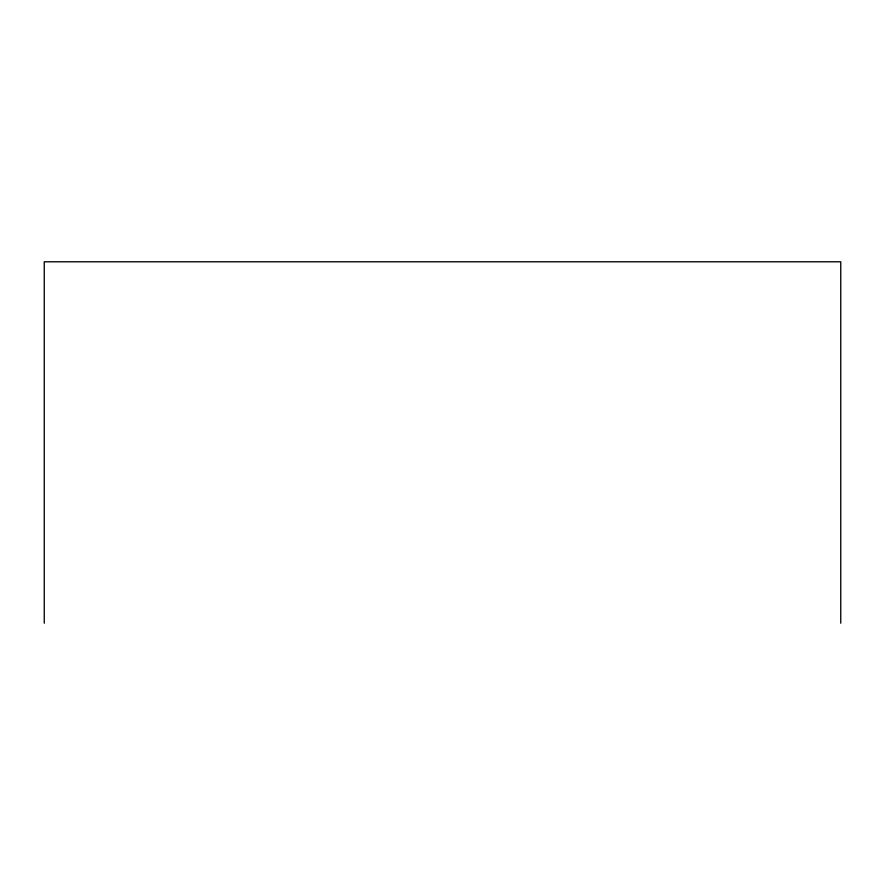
<?xml version="1.0" encoding="UTF-8"?>
<svg xmlns="http://www.w3.org/2000/svg" width="885" height="885" viewBox="0 0 885 885"><rect width="100%" height="100%" fill="white"/><g stroke="black" fill="none" stroke-linecap="round" stroke-linejoin="round"><path stroke-width="1.33" d="M840.75 623.206L840.75 261.794L44.25 261.794L44.25 623.206"/></g></svg>
